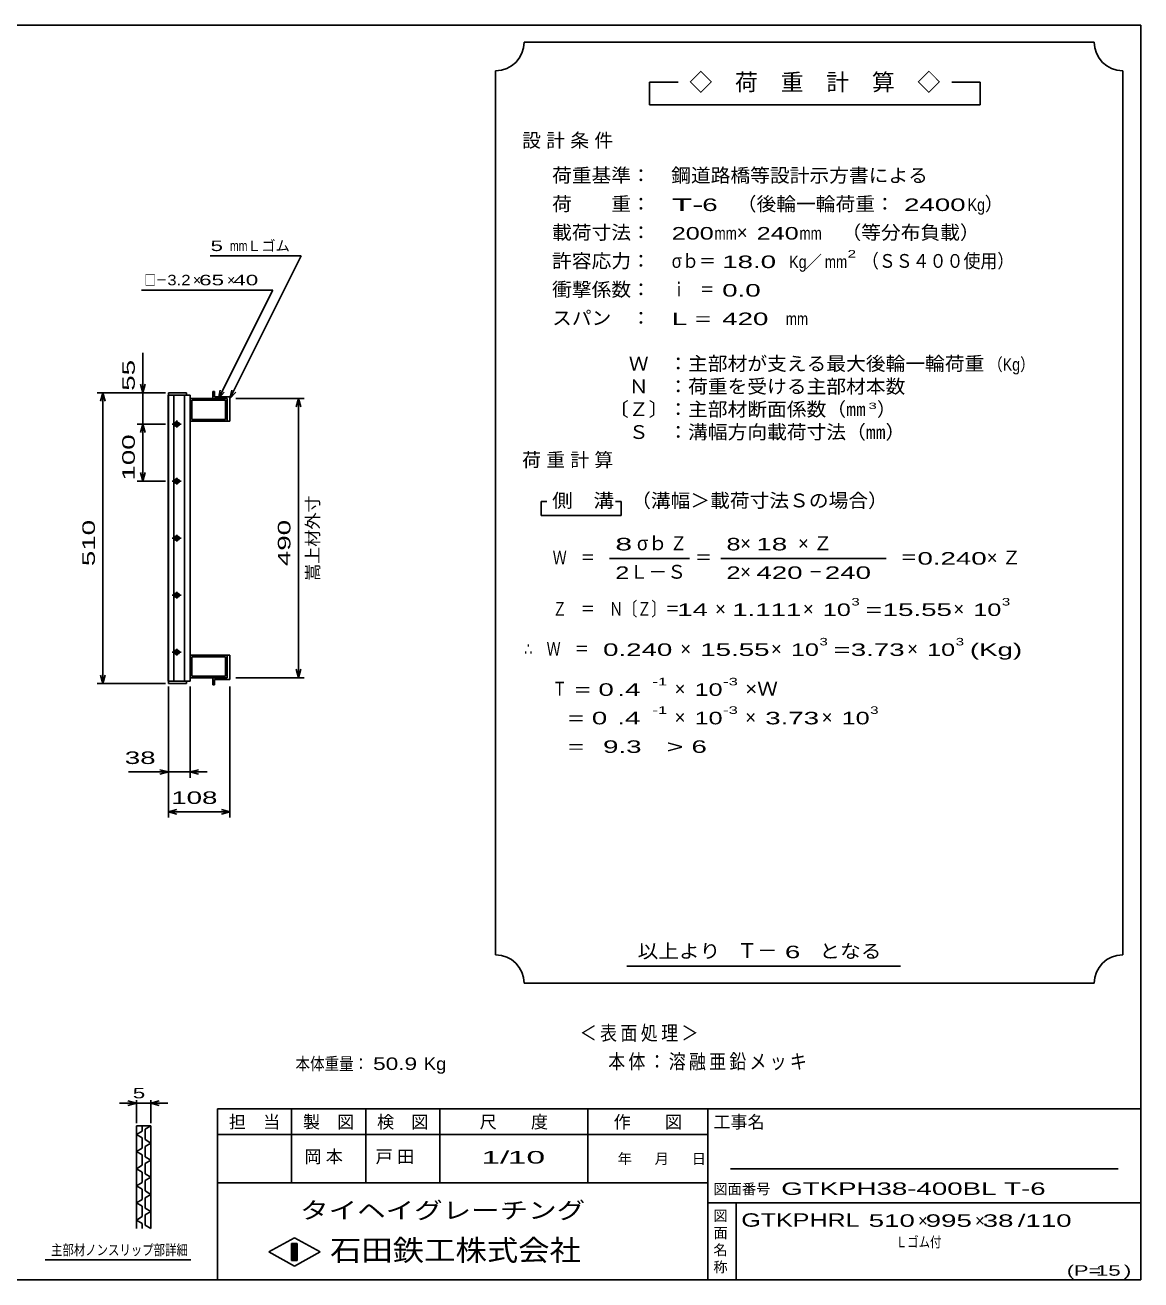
# Model space of a CAD drawing. Units: millimetres, scale not verified. Extents: x -1820 to 1731, y -1282 to 1054.
# Drawn here: x -227 to 1731, y -1146 to 1054 of the extents above; entities that cross this region are included whole.
import ezdxf
from ezdxf.enums import TextEntityAlignment as Align

# ---------------------------------------------------------------- set-up
doc = ezdxf.new("R2010")
doc.units = ezdxf.units.MM
doc.header["$LTSCALE"] = 10
for name, color, linetype, lineweight in [('0_2', 150, 'Continuous', 25), ('16', 3, 'Continuous', 25), ('22', 4, 'Continuous', 25), ('24', 2, 'Continuous', 25), ('32', 4, 'Continuous', 25)]:
    doc.layers.add(name, color=color, linetype=linetype, lineweight=lineweight)
doc.styles.add('ベクトル', font='')
doc.styles.get('ベクトル').set_extended_font_data('ベクトル')

msp = doc.modelspace()

# ---------------------------------------------------------------- linework, layer by layer
at = {"layer": '0_2'}
for p, q in [((-1729, 1053.5), (1731, 1053.5)), ((1731, 1053.5), (1731, -1146.5)), ((1731, -846.5), (111, -846.5)), ((111, -846.5), (111, -1146.5)), ((241, -846.5), (241, -976.5)), ((371, -976.5), (371, -846.5)), ((501, -846.5), (501, -976.5)), ((761, -976.5), (761, -846.5)), ((971, -846.5), (971, -1146.5)), ((971, -891.5), (111, -891.5)), ((1691, -951.5), (1011, -951.5)), ((111, -976.5), (971, -976.5)), ((971, -1011.5), (1731, -1011.5)), ((1021, -1146.5), (1021, -1011.5)), ((201, -1097.5), (246, -1072.5)), ((246, -1072.5), (291, -1097.5)), ((246, -1122.5), (201, -1097.5)), ((241, -1082.5), (251, -1082.5)), ((241, -1112.5), (241, -1082.5)), ((241, -1082.5), (243, -1082.5)), ((243, -1082.5), (243, -1112.5)), ((245, -1112.5), (245, -1082.5)), ((245, -1082.5), (247, -1082.5)), ((291, -1097.5), (246, -1122.5)), ((247, -1082.5), (247, -1112.5)), ((249, -1112.5), (249, -1082.5)), ((249, -1082.5), (251, -1082.5)), ((251, -1082.5), (251, -1112.5)), ((251, -1082.5), (251, -1112.5)), ((251, -1112.5), (241, -1112.5)), ((243, -1112.5), (245, -1112.5)), ((247, -1112.5), (249, -1112.5)), ((1731, -1146.5), (-1729, -1146.5))]:
    msp.add_line(p, q, dxfattribs=at)
at = {"layer": '16'}
for p, q in [((24.25, -96.5), (24.25, 404.5)), ((24.25, 404.5), (24.95, 404.5)), ((56.95, 409), (24.95, 409)), ((24.95, 409), (24.95, 404.5)), ((24.95, 404.5), (56.95, 404.5)), ((24.95, 404.5), (24.95, -96.5)), ((62.95, 404.5), (24.95, 404.5)), ((34.45, 404.5), (34.45, -96.5)), ((53.45, -96.5), (53.45, 404.5)), ((56.95, 404.5), (56.95, 409)), ((62.95, -96.5), (62.95, 404.5)), ((62.95, 399), (127.95, 399)), ((62.95, 359), (62.95, 399)), ((65.95, 396), (124.95, 396)), ((65.95, 362), (65.95, 396)), ((105.95, 411), (102.95, 411)), ((102.95, 411), (102.95, 399)), ((102.95, 399), (127.95, 399)), ((105.95, 402), (105.95, 411)), ((132.95, 402), (105.95, 402)), ((124.95, 396), (124.95, 362)), ((127.95, 399), (127.95, 359)), ((127.95, 399), (127.95, 359)), ((132.95, 359), (132.95, 402)), ((31.45, 354), (47.45, 354)), ((41.45, 357), (37.45, 357)), ((39.45, 360), (39.45, 348)), ((127.95, 359), (62.95, 359)), ((124.95, 362), (65.95, 362)), ((127.95, 359), (132.95, 359)), ((37.45, 351), (41.45, 351)), ((31.45, 254), (47.45, 254)), ((41.45, 257), (37.45, 257)), ((37.45, 251), (41.45, 251)), ((39.45, 260), (39.45, 248)), ((31.45, 154), (47.45, 154)), ((41.45, 157), (37.45, 157)), ((39.45, 160), (39.45, 148)), ((37.45, 151), (41.45, 151)), ((31.45, 54), (47.45, 54)), ((41.45, 57), (37.45, 57)), ((37.45, 51), (41.45, 51)), ((39.45, 60), (39.45, 48)), ((41.45, -43), (37.45, -43)), ((39.45, -40), (39.45, -52)), ((31.45, -46), (47.45, -46)), ((37.45, -49), (41.45, -49)), ((127.95, -51), (62.95, -51)), ((62.95, -51), (62.95, -91)), ((124.95, -54), (65.95, -54)), ((65.95, -54), (65.95, -88)), ((124.95, -88), (124.95, -54)), ((127.95, -91), (127.95, -51)), ((127.95, -51), (132.95, -51)), ((127.95, -91), (127.95, -51)), ((132.95, -51), (132.95, -94)), ((65.95, -88), (124.95, -88)), ((24.95, -96.5), (24.25, -96.5)), ((24.95, -96.5), (56.95, -96.5)), ((24.95, -101), (24.95, -96.5)), ((24.95, -96.5), (62.95, -96.5)), ((56.95, -101), (24.95, -101)), ((56.95, -96.5), (56.95, -101)), ((62.95, -91), (127.95, -91)), ((102.95, -103), (102.95, -91)), ((102.95, -91), (127.95, -91)), ((105.95, -103), (102.95, -103)), ((132.95, -94), (105.95, -94)), ((105.95, -94), (105.95, -103))]:
    msp.add_line(p, q, dxfattribs=at)
for centre, radius, start, end in [((37.45, 354), 3, 90, 270), ((39.45, 354), 4, 46.6, 133.4), ((41.45, 354), 3, 270, 90), ((39.45, 354), 4, 226.6, 313.4), ((37.45, 254), 3, 90, 270), ((39.45, 254), 4, 46.6, 133.4), ((39.45, 254), 4, 226.6, 313.4), ((41.45, 254), 3, 270, 90), ((37.45, 154), 3, 90, 270), ((39.45, 154), 4, 46.6, 133.4), ((41.45, 154), 3, 270, 90), ((39.45, 154), 4, 226.6, 313.4), ((37.45, 54), 3, 90, 270), ((39.45, 54), 4, 46.6, 133.4), ((39.45, 54), 4, 226.6, 313.4), ((41.45, 54), 3, 270, 90), ((37.45, -46), 3, 90, 270), ((39.45, -46), 4, 46.6, 133.4), ((41.45, -46), 3, 270, 90), ((39.45, -46), 4, 226.6, 313.4)]:
    msp.add_arc(centre, radius, start, end, dxfattribs=at)
at = {"layer": '22'}
for p, q in [((97.95, 649), (257.95, 649)), ((132.95, 399), (257.95, 649)), ((-22.05, 589), (207.95, 589)), ((112.95, 399), (207.95, 589)), ((-20.05, 409), (-20.05, 479)), ((-20.05, 409), (-24.05, 424)), ((-16.05, 424), (-20.05, 409)), ((-100.05, 409), (19.95, 409)), ((-94.05, 394), (-90.05, 409)), ((-86.05, 394), (-90.05, 409)), ((-90.05, -101), (-90.05, 409)), ((19.95, 409), (-30.05, 409)), ((-20.05, 409), (-20.05, 354)), ((112.95, 399), (115.95, 413.6)), ((112.95, 399), (122.95, 410)), ((132.95, 399), (135.95, 413.6)), ((132.95, 399), (142.95, 410)), ((142.95, 399), (262.95, 399)), ((248.95, 384), (252.95, 399)), ((256.95, 384), (252.95, 399)), ((252.95, -91), (252.95, 399)), ((-30.05, 354), (19.95, 354)), ((-24.05, 339), (-20.05, 354)), ((-16.05, 339), (-20.05, 354)), ((-20.05, 254), (-20.05, 354)), ((-20.05, 254), (-24.05, 269)), ((-20.05, 254), (-16.05, 269)), ((-30.05, 254), (19.95, 254)), ((-90.05, -101), (-94.05, -86)), ((-90.05, -101), (-86.05, -86)), ((252.95, -91), (248.95, -76)), ((252.95, -91), (256.95, -76)), ((-100.05, -101), (19.95, -101)), ((24.95, -266), (24.95, -106)), ((24.95, -336), (24.95, -106)), ((62.95, -266), (62.95, -106)), ((132.95, -336), (132.95, -106)), ((142.95, -91), (262.95, -91)), ((-45.05, -256), (24.95, -256)), ((24.95, -256), (9.95, -252)), ((9.95, -260), (24.95, -256)), ((24.95, -256), (62.95, -256)), ((62.95, -256), (77.95, -252)), ((77.95, -260), (62.95, -256)), ((62.95, -256), (92.95, -256)), ((24.95, -326), (39.95, -322)), ((39.95, -330), (24.95, -326)), ((24.95, -326), (132.95, -326)), ((132.95, -326), (117.95, -322)), ((117.95, -330), (132.95, -326))]:
    msp.add_line(p, q, dxfattribs=at)
at = {"layer": '24', "color": 4}
for p, q in [((1649, 1023.5), (649, 1023.5)), ((599, 973.5), (599, -576.5)), ((1699, -576.5), (1699, 973.5)), ((919, 953.5), (869, 953.5)), ((869, 953.5), (869, 913.5)), ((1449, 953.5), (1399, 953.5)), ((1449, 913.5), (1449, 953.5)), ((869, 913.5), (1449, 913.5)), ((689, 218.5), (679, 218.5)), ((679, 218.5), (679, 193.5)), ((819, 218.5), (809, 218.5)), ((819, 193.5), (819, 218.5)), ((679, 193.5), (819, 193.5)), ((799, 118.5), (939, 118.5)), ((994, 118.5), (1284, 118.5)), ((829, -596.5), (1309, -596.5)), ((649, -626.5), (1649, -626.5))]:
    msp.add_line(p, q, dxfattribs=at)
for centre, start, end in [((599, 1023.5), 270, 0), ((1699, 1023.5), 180, 270), ((599, -626.5), 0, 90), ((1699, -626.5), 90, 180)]:
    msp.add_arc(centre, 50, start, end, dxfattribs=at)
at = {"layer": '32'}
for p, q in [((-31, -836.5), (-46, -832.5)), ((-31, -871.5), (-31, -831.5)), ((-6, -831.5), (-6, -871.5)), ((-6, -836.5), (9, -832.5)), ((-31, -836.5), (-61, -836.5)), ((-46, -840.5), (-31, -836.5)), ((-31, -836.5), (-6, -836.5)), ((9, -840.5), (-6, -836.5)), ((-6, -836.5), (24, -836.5)), ((-31, -876.5), (-6, -876.5)), ((-31, -1056.5), (-31, -876.5)), ((-21, -876.5), (-21, -885.5)), ((-6, -876.5), (-16, -882.5)), ((-6, -876.5), (-6, -1056.5)), ((-21, -885.5), (-31, -891.5)), ((-31, -891.5), (-21, -897.5)), ((-21, -897.5), (-21, -915.5)), ((-16, -882.5), (-16, -900.5)), ((-16, -900.5), (-6, -906.5)), ((-21, -915.5), (-31, -921.5)), ((-31, -921.5), (-21, -927.5)), ((-6, -906.5), (-16, -912.5)), ((-16, -912.5), (-16, -930.5)), ((-21, -945.5), (-31, -951.5)), ((-21, -927.5), (-21, -945.5)), ((-16, -930.5), (-6, -936.5)), ((-6, -936.5), (-16, -942.5)), ((-16, -942.5), (-16, -960.5)), ((-31, -951.5), (-21, -957.5)), ((-21, -957.5), (-21, -975.5)), ((-16, -960.5), (-6, -966.5)), ((-6, -966.5), (-16, -972.5)), ((-21, -975.5), (-31, -981.5)), ((-31, -981.5), (-21, -987.5)), ((-21, -987.5), (-21, -1005.5)), ((-16, -972.5), (-16, -990.5)), ((-21, -1005.5), (-31, -1011.5)), ((-31, -1011.5), (-21, -1017.5)), ((-16, -990.5), (-6, -996.5)), ((-6, -996.5), (-16, -1002.5)), ((-16, -1002.5), (-16, -1020.5)), ((-21, -1017.5), (-21, -1035.5)), ((-16, -1020.5), (-6, -1026.5)), ((-6, -1026.5), (-16, -1032.5)), ((-16, -1032.5), (-16, -1050.5)), ((-21, -1035.5), (-31, -1041.5)), ((-31, -1041.5), (-21, -1047.5)), ((-21, -1047.5), (-21, -1056.5)), ((-16, -1050.5), (-6, -1056.5)), ((64, -1111.5), (-191, -1111.5))]:
    msp.add_line(p, q, dxfattribs=at)

# ---------------------------------------------------------------- texts
at = {"layer": '0_2', "style": 'ベクトル'}
for s, height, p in [('担\u3000当', 21.99, (131, -869.5)), ('製\u3000図', 21.99, (261, -869.5)), ('検\u3000図', 21.99, (391, -869.5)), ('尺\u3000\u3000度', 21.99, (571, -869.5)), ('作\u3000\u3000図', 21.99, (806, -869.5)), ('工事名', 21.99, (981, -869.5)), ('年', 18.33, (813, -934)), ('月', 18.33, (878, -934)), ('日', 18.33, (943, -934)), ('図面番号', 18.33, (981, -987)), ('図', 18.33, (981, -1034)), ('面', 18.33, (981, -1064)), ('名', 18.33, (981, -1094)), ('称', 18.33, (981, -1124))]:
    msp.add_text(s, height=height, dxfattribs=at).set_placement(p, align=Align.MIDDLE_LEFT)
at = {"layer": '0_2', "color": 222, "style": 'ベクトル'}
for s, height, width, p in [('タイヘイグレーチング', 29.33, 1.25, (256, -1024.5)), ('石田鉄工株式会社', 36.66, 1.1, (308.5, -1094.5))]:
    msp.add_text(s, height=height, dxfattribs=dict(at, width=width)).set_placement(p, align=Align.MIDDLE_LEFT)
at = {"layer": '22', "color": 2, "style": 'ベクトル'}
for s, height, width, p in [(' 5 ', 18.33, 1.6, (87.95, 666.5)), ('mm', 18.33, 0.75, (132.95, 666.5)), ('□－', 18.33, 0.8, (-17.05, 606.5)), ('3.2', 18.33, 1.2, (22.95, 606.5)), (' 65 ', 18.33, 1.6, (67.95, 606.5)), (' 40 ', 18.33, 1.6, (127.95, 606.5)), (' 38 ', 21.99, 1.65, (-65.05, -231)), (' 108 ', 21.99, 1.65, (16.45, -301)), ('本体重量：', 21.99, 0.85, (247.95, -767.5)), (' 50.9', 21.99, 1.35, (372.95, -767.5)), ('Kg', 21.99, 1.1, (472.95, -767.5)), ('1/', 21.99, 2, (574, -931.5)), (' 10 ', 21.99, 2, (604, -931.5)), ('GTKPH38-400BL T-6           ', 21.99, 1.65, (1100, -986.5)), ('GTKPHRL', 23.46, 1.4, (1029.95, -1041.5)), (' 510 ', 21.99, 1.65, (1239.95, -1042.5)), (' 995 ', 21.99, 1.65, (1339.95, -1042.5)), (' 38 ', 21.99, 1.65, (1439.95, -1042.5)), ('/', 21.99, 1.65, (1514.95, -1042.5)), (' 110 ', 21.99, 1.65, (1514.95, -1042.5)), ('Ｌゴム付', 18.33, 0.8, (1301, -1080)), ('(P=', 18.33, 1.55, (1601, -1130)), (' 15 ', 18.33, 1.6, (1641, -1130)), (')', 18.33, 1.6, (1701, -1130))]:
    msp.add_text(s, height=height, dxfattribs=dict(at, width=width)).set_placement(p, align=Align.MIDDLE_LEFT)
for s, height, p in [('Ｌゴム', 18.33, (162.95, 666.5)), ('×', 18.33, (67.95, 606.5)), ('×', 18.33, (127.95, 606.5)), ('×', 21.99, (1339.95, -1042.5)), ('×', 21.99, (1439.95, -1042.5))]:
    msp.add_text(s, height=height, dxfattribs=at).set_placement(p, align=Align.MIDDLE_LEFT)
at = {"layer": '22', "color": 2, "style": 'ベクトル', "width": 1.65}
for s, p in [(' 55 ', (-45.05, 399)), (' 100 ', (-45.05, 241.5)), (' 510 ', (-115.05, 91.5)), (' 490', (227.95, 91.5))]:
    msp.add_text(s, height=21.99, rotation=90, dxfattribs=at).set_placement(p, align=Align.MIDDLE_LEFT)
at = {"layer": '22', "color": 2, "style": 'ベクトル'}
msp.add_text('嵩上材外寸', height=21.99, rotation=90, dxfattribs=at).set_placement((277.95, 79), align=Align.MIDDLE_LEFT)
at = {"layer": '22', "color": 2, "attachment_point": 4, "style": 'ベクトル'}
for s, insert, char_height in [('\\T1.2;\\W0.85;＜表面処理＞', (746.5, -715), 25.66), ('\\T1.19;\\W0.85;本体：溶融亜鉛メッキ', (796.5, -765), 25.66), ('\\T1.25;岡本\u3000', (263.5, -931.5), 21.99), ('\\T1.25;戸田\u3000', (388.5, -931.5), 21.99)]:
    msp.add_mtext(s, dxfattribs=dict(at, insert=insert, char_height=char_height))
at = {"layer": '24', "style": 'ベクトル'}
for s, height, p in [('◇\u3000荷\u3000重\u3000計\u3000算\u3000◇', 29.33, (939, 953.5)), ('）', 24.19, (1457, 740)), ('×', 24.19, (1022, 690)), ('／', 21.99, (1141.5, 638.5)), ('）', 24.19, (1268, 380)), ('σｂ', 24.19, (847, 145)), ('×', 24.19, (1028, 145)), ('Ｌ－Ｓ', 24.19, (834, 95)), ('×', 24.19, (1028, 95)), ('×', 24.19, (984, 30)), ('×', 24.19, (1138, 30)), ('×', 24.19, (1402, 30)), ('×', 24.19, (923, -40)), ('×', 24.19, (1082, -40)), ('×', 24.19, (1321, -40)), ('×', 24.19, (913, -110)), ('×', 24.19, (913, -160)), ('×', 24.19, (1037, -160)), ('×', 24.19, (1171, -160)), ('Ｔ－', 25.66, (1023, -569))]:
    msp.add_text(s, height=height, dxfattribs=at).set_placement(p, align=Align.MIDDLE_LEFT)
for s, height, width, p in [('荷重基準：\u3000', 24.19, 1.05, (698, 790)), ('鋼道路橋等設計示方書による', 24.19, 1.05, (907, 790)), ('荷\u3000\u3000重：\u3000', 24.19, 1.05, (698, 740)), ('T-', 21.99, 2, (908, 738.5)), (' 6 ', 21.99, 1.65, (948, 738.5)), ('（後輪一輪荷重：', 24.19, 1.05, (1022, 740)), (' 2400', 21.99, 1.65, (1302, 738.5)), ('Kg', 21.99, 0.85, (1427, 738.5)), ('載荷寸法：\u3000', 24.19, 1.05, (698, 690)), ('\u3000（等分布負載）', 24.19, 1.05, (1171, 690)), ('200', 21.99, 1.5, (908, 688.5)), ('mm', 21.99, 0.8, (983, 688.5)), ('240', 21.99, 1.5, (1057, 688.5)), ('mm', 21.99, 0.8, (1132, 688.5)), ('許容応力：\u3000', 24.19, 1.05, (698, 640)), ('σｂ＝', 24.19, 0.9, (908, 640)), (' 18.0', 21.99, 1.65, (983, 638.5)), ('Kg', 21.99, 0.85, (1114, 638.5)), ('mm', 21.99, 0.8, (1176.5, 638.5)), ('2', 13.2, 1.5, (1216.5, 652.5)), ('（ＳＳ４００使用）', 24.19, 0.9, (1241.5, 640)), ('衝撃係数：\u3000', 24.19, 1.05, (698, 590)), ('ｉ\u3000＝', 24.19, 0.75, (908, 590)), (' 0.0', 21.99, 1.65, (983, 588.5)), ('スパン\u3000：\u3000', 24.19, 1.05, (698, 540)), ('L =', 21.99, 1.65, (908, 538.5)), (' 420 ', 21.99, 1.65, (983, 538.5)), ('mm', 21.99, 0.8, (1108, 538.5)), ('\u3000Ｗ\u3000：主部材が支える最大後輪一輪荷重', 24.19, 1.05, (798, 460)), ('（Kg）', 21.99, 0.85, (1463, 458.5)), ('\u3000Ｎ\u3000：荷重を受ける主部材本数', 24.19, 1.05, (798, 420)), ('〔Ｚ〕：主部材断面係数（㎜', 24.19, 1.05, (798, 380)), ('3', 11, 1.8, (1253, 386)), ('\u3000Ｓ\u3000：溝幅方向載荷寸法（㎜）', 24.19, 1.05, (798, 340)), ('側\u3000溝', 24.19, 1.1, (698, 220)), ('\u3000（溝幅＞載荷寸法Ｓの場合）', 24.19, 1.05, (802, 220)), ('8', 21.99, 1.8, (809, 143.5)), ('Ｚ', 24.19, 0.9, (905, 145)), ('8', 21.99, 1.5, (1004, 143.5)), (' 18 ', 21.99, 1.65, (1043, 143.5)), ('Ｗ\u3000＝', 24.19, 0.75, (699, 120)), ('＝', 24.19, 0.9, (949, 120)), ('＝', 24.19, 0.9, (1309, 120)), ('0.240', 21.99, 1.65, (1339, 118.5)), ('2', 21.99, 1.5, (809, 93.5)), ('2', 21.99, 1.5, (1004, 93.5)), (' 420 ', 21.99, 1.65, (1043, 93.5)), ('－', 24.19, 0.75, (1148, 95)), (' 240 ', 21.99, 1.65, (1163, 93.5)), ('Ｚ\u3000＝\u3000Ｎ〔Ｚ〕＝', 24.19, 0.75, (699, 30)), ('3', 13.2, 1.5, (1223, 42.5)), ('3', 13.2, 1.5, (1487, 42.5)), (' 14 ', 21.99, 1.65, (904, 28.5)), ('1.111', 21.99, 1.65, (1014, 28.5)), ('10', 21.99, 1.5, (1173, 28.5)), ('=', 21.99, 1.7, (1248, 28.5)), ('15.55', 21.99, 1.65, (1278, 28.5)), ('10', 21.99, 1.5, (1437, 28.5)), ('3', 13.2, 1.5, (1167, -27.5)), ('3', 13.2, 1.5, (1406, -27.5)), ('∴\u3000Ｗ\u3000＝', 24.19, 0.75, (649, -40)), (' 0.240', 21.99, 1.65, (774, -41.5)), ('15.55', 21.99, 1.65, (958, -41.5)), ('10', 21.99, 1.5, (1117, -41.5)), ('=', 21.99, 1.7, (1192, -41.5)), ('3.73', 21.99, 1.65, (1222, -41.5)), ('10', 21.99, 1.5, (1356, -41.5)), ('(Kg)', 21.99, 1.65, (1431, -41.5)), ('Ｔ', 24.19, 0.75, (699, -110)), (' = 0', 21.99, 1.65, (724, -111.5)), (' .4 ', 21.99, 1.65, (799, -111.5)), ('-1', 13.2, 1.65, (874, -97.5)), ('10', 21.99, 1.5, (948, -111.5)), ('-3', 13.2, 1.65, (998, -97.5)), ('×Ｗ', 24.19, 1.1, (1037, -110)), ('  = 0', 21.99, 1.65, (699, -161.5)), (' .4 ', 21.99, 1.65, (799, -161.5)), ('-1', 13.2, 1.65, (874, -147.5)), ('10', 21.99, 1.5, (948, -161.5)), ('-3', 13.2, 1.65, (998, -147.5)), ('3.73', 21.99, 1.65, (1072, -161.5)), ('10', 21.99, 1.5, (1206, -161.5)), ('3', 13.2, 1.5, (1256, -147.5)), ('  =', 21.99, 1.65, (699, -211.5)), (' 9.3', 21.99, 1.65, (774, -211.5)), ('>', 21.99, 1.7, (899, -211.5)), (' 6 ', 21.99, 1.65, (929, -211.5)), ('以上より\u3000', 24.19, 1.1, (848, -570)), (' 6 ', 21.99, 1.65, (1093, -571.5)), ('となる', 24.19, 1.1, (1167, -570))]:
    msp.add_text(s, height=height, dxfattribs=dict(at, width=width)).set_placement(p, align=Align.MIDDLE_LEFT)
at = {"layer": '24', "char_height": 24.19, "attachment_point": 4, "style": 'ベクトル'}
for s, insert in [('\\T1.28;設計条件', (645.5, 850)), ('\\T1.28;荷重計算', (645.5, 290)), ('\\T1.42;×Ｚ', (1129.5, 145)), ('\\T1.42;×Ｚ', (1460.5, 120))]:
    msp.add_mtext(s, dxfattribs=dict(at, insert=insert))
at = {"layer": '32', "color": 2, "style": 'ベクトル'}
for s, width, p in [(' 5 ', 1.6, (-48.5, -819)), ('主部材ノンスリップ部詳細', 0.8, (-181, -1094))]:
    msp.add_text(s, height=18.33, dxfattribs=dict(at, width=width)).set_placement(p, align=Align.MIDDLE_LEFT)

doc.saveas('drawing.dxf')
